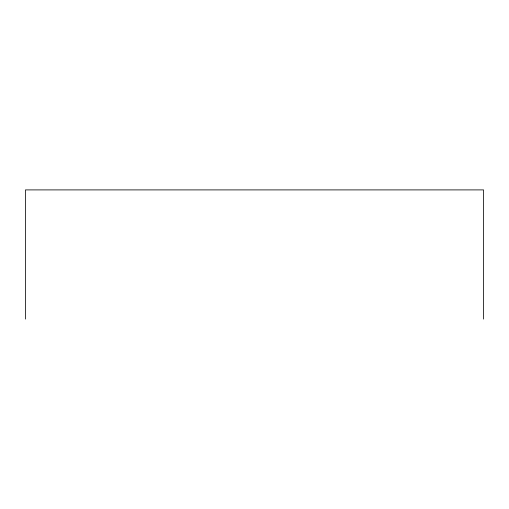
<?xml version="1.0" encoding="UTF-8"?>
<svg xmlns="http://www.w3.org/2000/svg" width="509" height="509" viewBox="0 0 509 509"><rect width="100%" height="100%" fill="white"/><g stroke="black" fill="none" stroke-linecap="round" stroke-linejoin="round"><path stroke-width="0.76" d="M483.55 319.098L483.55 189.902L25.45 189.902L25.45 319.098"/></g></svg>
